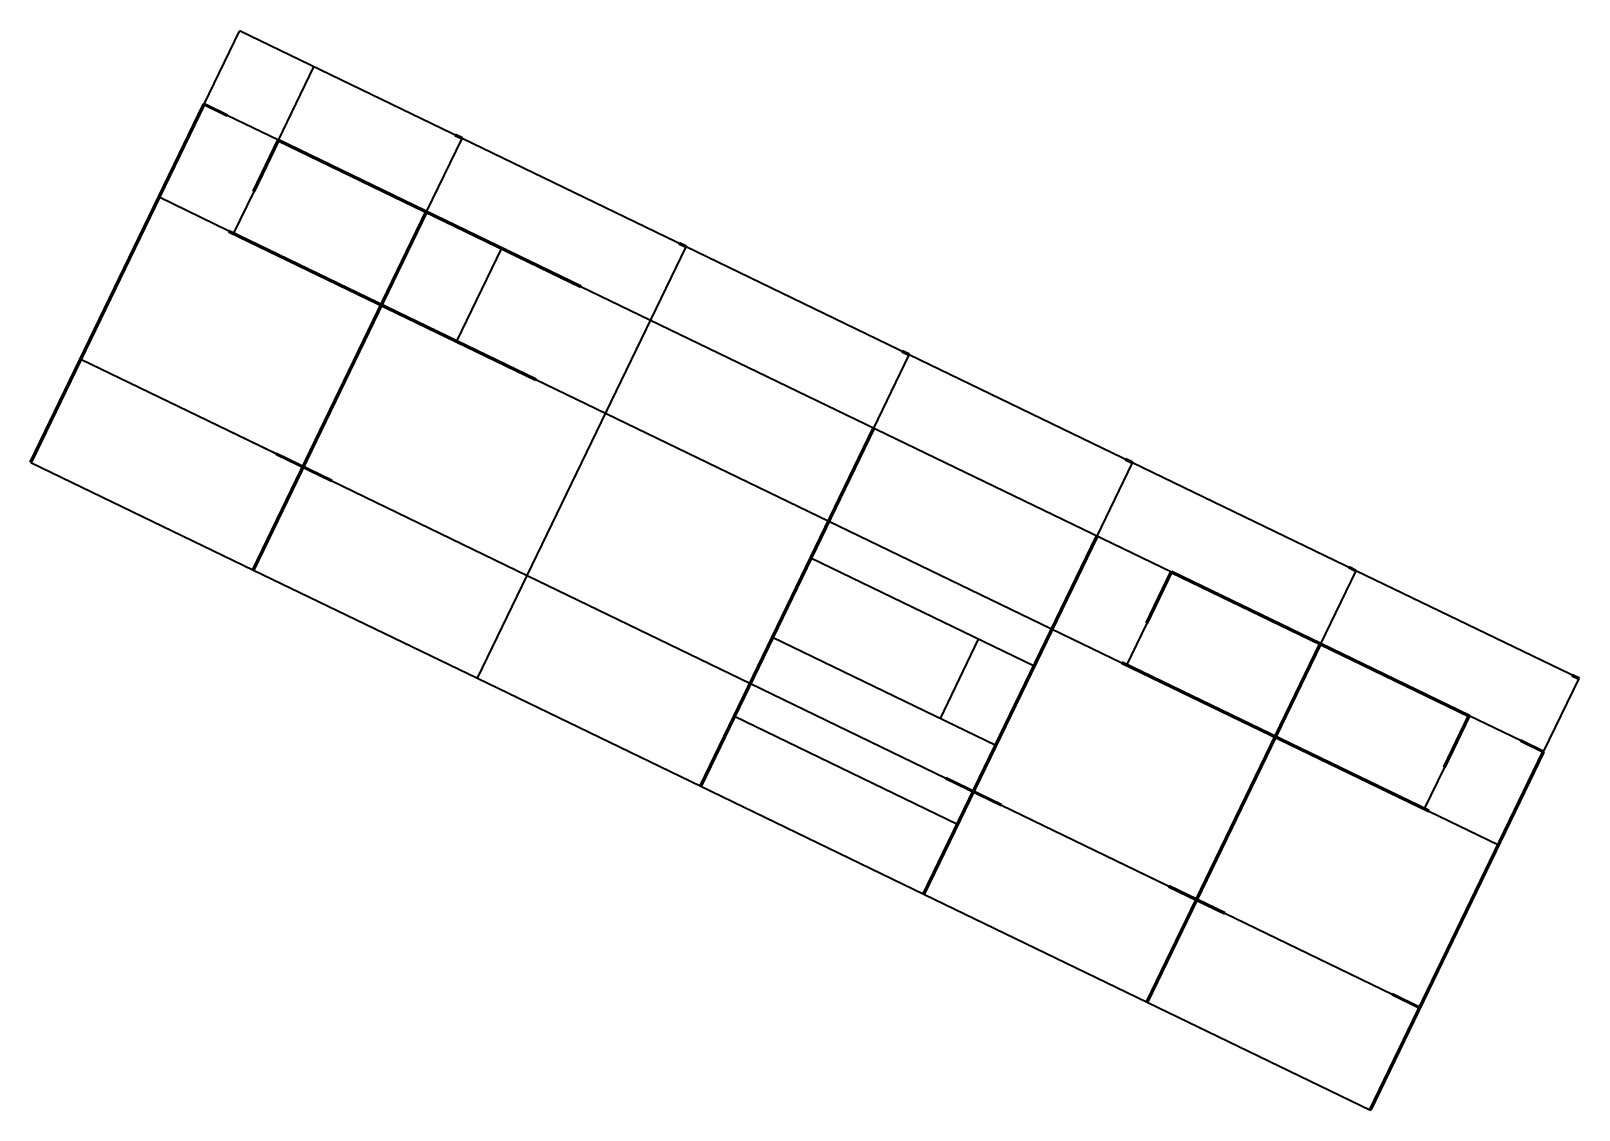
# Model space of a CAD drawing. Header units: metres. Extents: x 0 to 30, y -12.5 to 8.4.
import ezdxf

# ---------------------------------------------------------------- set-up
doc = ezdxf.new("R2010")
doc.units = ezdxf.units.M
doc.layers.add('.S-Etabs-Losa', color=1, linetype='Continuous', plot=False)
doc.layers.add('.S-Etabs-Muros', color=150, linetype='Continuous', lineweight=60, plot=False)
doc.layers.add('.S-Etabs-Vigas', color=191, linetype='Continuous', lineweight=35, true_color=0xb56dfd, plot=False)
doc.layers.add('.S-Hatch', color=251, linetype='Continuous', lineweight=5)
pattern_1 = [(45, (0, 0), (-0.1414214, 0.1414214), [])]

msp = doc.modelspace()

# ---------------------------------------------------------------- hatches: boundary and pattern name
at = {"layer": '.S-Hatch'}
h = msp.add_hatch(dxfattribs=at)
h.set_pattern_fill('_USER', color=256, scale=0.2, angle=45, pattern_type=0)
h.set_pattern_definition(pattern_1)
h.paths.add_polyline_path([(15.748, 4.89), (15.748, 5.287), (15.582, 5.287), (15.582, 4.89)], flags=9)
h = msp.add_hatch(dxfattribs=at)
h.set_pattern_fill('_USER', color=256, scale=0.2, angle=45, pattern_type=0)
h.set_pattern_definition(pattern_1)
h.paths.add_polyline_path([(14.306, 4.576), (14.703, 4.576), (14.703, 4.742), (14.306, 4.742)], flags=9)

# ---------------------------------------------------------------- linework, layer by layer
at = {"layer": '.S-Etabs-Losa'}
for points in [[(3.351, 6.931), (4.792, 6.235), (5.477, 7.654), (4.037, 8.349)], [(4.792, 6.235), (7.659, 4.848), (8.345, 6.267), (5.477, 7.654)], [(2.481, 5.131), (3.921, 4.434), (4.792, 6.235), (3.351, 6.931)], [(3.921, 4.434), (6.789, 3.048), (7.659, 4.848), (4.792, 6.235)], [(7.659, 4.848), (11.994, 2.753), (12.68, 4.172), (8.345, 6.267)], [(0.963, 1.991), (5.271, -0.092), (6.789, 3.048), (2.481, 5.131)], [(6.789, 3.048), (8.242, 2.345), (9.113, 4.146), (7.659, 4.848)], [(8.242, 2.345), (11.123, 0.952), (11.994, 2.753), (9.113, 4.146)], [(11.994, 2.753), (16.316, 0.665), (17.001, 2.083), (12.68, 4.172)], [(5.271, -0.092), (9.605, -2.187), (11.123, 0.952), (6.789, 3.048)], [(11.123, 0.952), (15.445, -1.137), (16.316, 0.665), (11.994, 2.753)], [(0, 0.001), (4.309, -2.082), (5.271, -0.092), (0.963, 1.991)], [(16.315, 0.664), (20.637, -1.426), (21.323, -0.007), (17.001, 2.083)], [(9.605, -2.187), (13.927, -4.277), (15.445, -1.137), (11.123, 0.952)], [(15.445, -1.137), (19.766, -3.226), (20.637, -1.426), (16.315, 0.664)], [(4.308, -2.083), (8.643, -4.178), (9.605, -2.187), (5.271, -0.092)], [(20.637, -1.426), (24.959, -3.514), (25.644, -2.096), (21.323, -0.007)], [(15.097, -1.857), (19.418, -3.947), (19.766, -3.226), (15.445, -1.137)], [(19.766, -3.226), (21.207, -3.923), (22.078, -2.121), (20.637, -1.425)], [(14.357, -3.388), (17.598, -4.955), (18.337, -3.424), (15.097, -1.857)], [(24.959, -3.514), (29.28, -5.603), (29.966, -4.185), (25.644, -2.096)], [(8.643, -4.178), (12.964, -6.268), (13.927, -4.277), (9.605, -2.187)], [(21.207, -3.923), (24.088, -5.315), (24.959, -3.514), (22.078, -2.121)], [(18.246, -6.371), (22.567, -8.461), (24.088, -5.315), (19.766, -3.226)], [(13.927, -4.277), (18.246, -6.371), (18.678, -5.477), (14.357, -3.388)], [(17.598, -4.955), (18.678, -5.477), (19.418, -3.947), (18.337, -3.424)], [(24.088, -5.315), (26.969, -6.708), (27.84, -4.907), (24.959, -3.514)], [(13.617, -4.918), (17.938, -7.008), (18.246, -6.371), (13.927, -4.277)], [(12.964, -6.268), (17.286, -8.357), (17.938, -7.008), (13.617, -4.918)], [(26.969, -6.708), (28.409, -7.405), (29.28, -5.603), (27.84, -4.907)], [(22.567, -8.461), (26.886, -10.556), (28.409, -7.405), (24.088, -5.315)], [(17.286, -8.357), (21.607, -10.446), (22.567, -8.461), (18.246, -6.371)], [(21.607, -10.446), (25.929, -12.535), (26.886, -10.556), (22.567, -8.461)]]:
    msp.add_3dface(points, dxfattribs=at)
at = {"layer": '.S-Etabs-Muros'}
for p, q in [((0, 0.001), (3.351, 6.931)), ((3.351, 6.931), (3.801, 6.714)), ((8.345, 6.267), (8.21, 6.333)), ((4.313, 5.245), (4.792, 6.235)), ((4.792, 6.235), (10.643, 3.406)), ((4.309, -2.082), (7.659, 4.848)), ((3.831, 4.478), (9.773, 1.605)), ((12.68, 4.172), (12.545, 4.237)), ((17.001, 2.083), (16.866, 2.148)), ((12.965, -6.267), (16.316, 0.665)), ((4.744, 0.163), (5.824, -0.359)), ((21.323, -0.007), (21.188, 0.059)), ((17.286, -8.356), (20.637, -1.426)), ((25.644, -2.096), (25.509, -2.031)), ((21.599, -3.112), (22.078, -2.121)), ((22.078, -2.121), (24.959, -3.514)), ((21.608, -10.445), (24.959, -3.514)), ((24.959, -3.514), (27.84, -4.907)), ((27.059, -6.752), (21.117, -3.879)), ((29.831, -4.12), (29.966, -4.185)), ((27.361, -5.898), (27.84, -4.907)), ((29.28, -5.603), (28.83, -5.385)), ((25.929, -12.534), (29.28, -5.603)), ((18.784, -6.632), (17.706, -6.11)), ((22.027, -8.2), (23.107, -8.722)), ((26.346, -10.294), (26.886, -10.556))]:
    msp.add_line(p, q, dxfattribs=at)
at = {"layer": '.S-Etabs-Vigas'}
for p, q in [((3.351, 6.931), (4.037, 8.349)), ((8.345, 6.267), (4.037, 8.35)), ((4.792, 6.235), (5.477, 7.654)), ((4.792, 6.235), (3.801, 6.714)), ((7.659, 4.848), (8.345, 6.267)), ((12.68, 4.172), (8.345, 6.267)), ((3.831, 4.478), (2.481, 5.131)), ((4.313, 5.245), (3.921, 4.434)), ((8.242, 2.345), (9.113, 4.146)), ((8.643, -4.178), (12.68, 4.172)), ((17.001, 2.083), (12.68, 4.172)), ((10.643, 3.406), (22.078, -2.121)), ((4.744, 0.163), (0.963, 1.991)), ((16.316, 0.665), (17.001, 2.083)), ((21.323, -0.007), (17.001, 2.083)), ((9.773, 1.605), (21.117, -3.879)), ((16.315, 0.664), (12.965, -6.267)), ((0, 0.001), (4.308, -2.083)), ((20.637, -1.426), (21.323, -0.007)), ((25.644, -2.096), (21.323, -0.007)), ((5.824, -0.359), (9.605, -2.187)), ((20.637, -1.426), (17.286, -8.356)), ((4.308, -2.083), (8.643, -4.178)), ((19.418, -3.947), (15.097, -1.857)), ((25.644, -2.096), (24.959, -3.514)), ((29.966, -4.185), (25.644, -2.096)), ((9.605, -2.187), (13.927, -4.277)), ((21.599, -3.112), (21.207, -3.923)), ((18.678, -5.477), (14.357, -3.388)), ((18.337, -3.424), (17.598, -4.955)), ((8.643, -4.178), (12.964, -6.268)), ((29.28, -5.603), (29.966, -4.185)), ((13.927, -4.277), (17.706, -6.11)), ((17.938, -7.008), (13.617, -4.918)), ((28.83, -5.385), (27.84, -4.907)), ((27.361, -5.898), (26.969, -6.708)), ((12.964, -6.268), (17.286, -8.357)), ((18.784, -6.632), (22.027, -8.2)), ((27.059, -6.752), (28.409, -7.405)), ((17.286, -8.357), (21.607, -10.446)), ((23.107, -8.722), (26.346, -10.294)), ((21.607, -10.446), (25.929, -12.535))]:
    msp.add_line(p, q, dxfattribs=at)

doc.saveas('drawing.dxf')
